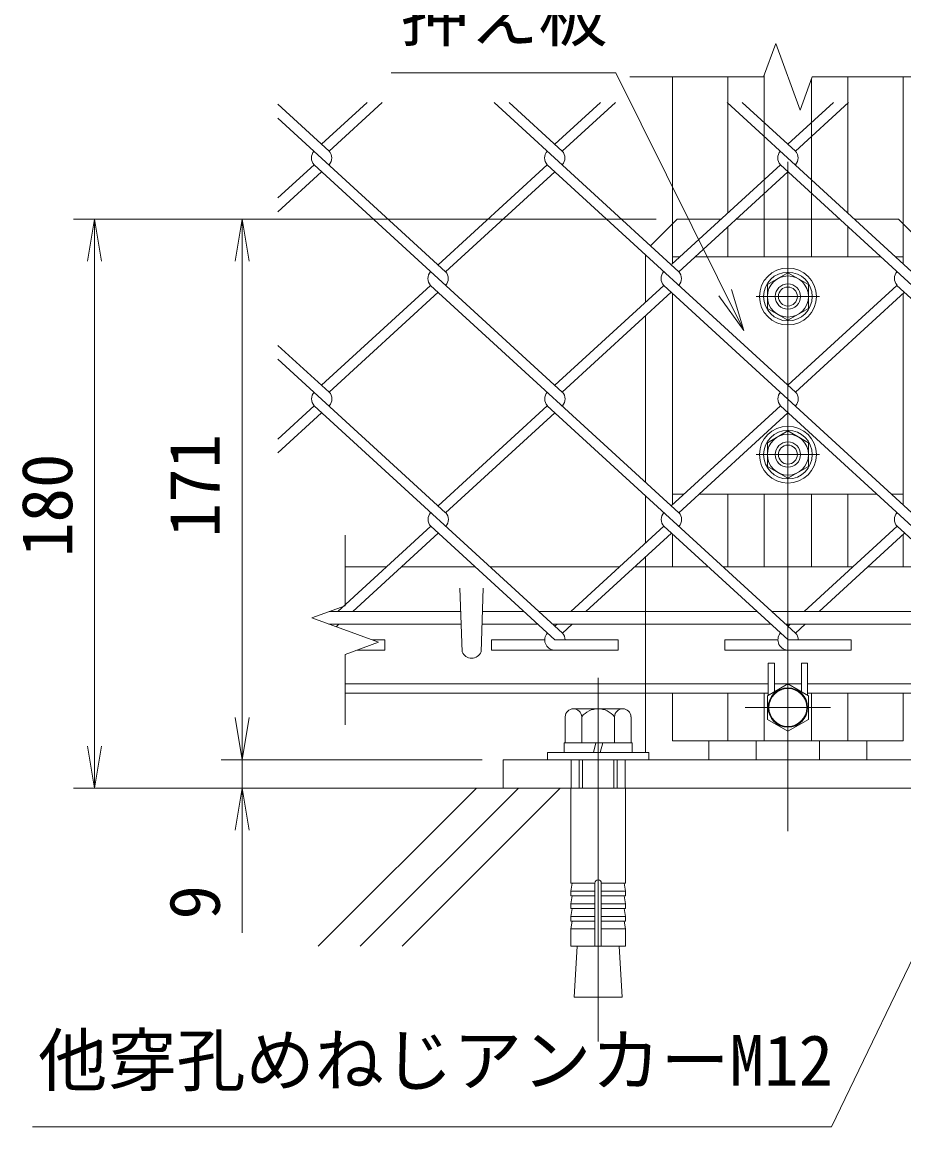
# Model space of a CAD drawing. Units: millimetres, scale not verified, with parts at other scales. Extents: x -4200 to 4200, y -2970 to 2970.
# Drawn here: x 992 to 1828, y 468 to 1517 of the extents above; entities that cross this region are included whole.
import ezdxf
from ezdxf.enums import TextEntityAlignment as Align

# ---------------------------------------------------------------- set-up
doc = ezdxf.new("R2010")
doc.units = ezdxf.units.MM
doc.header["$LTSCALE"] = 20
doc.linetypes.add('DASHED', pattern=[7.5, 6, -1.5])
doc.linetypes.add('USER1', pattern=[50.8, 31.75, -6.35, 6.35, -6.35])
for name, color, linetype, lineweight in [('0-0_D-STR1', 1, 'Continuous', 18), ('0-1_D-BMK', 2, 'USER1', 13), ('0-2_D-STR-DIM', 7, 'Continuous', 9), ('0-3_D-STR3', 3, 'Continuous', 13), ('0-4_D-STR-TXT', 7, 'Continuous', 9), ('0-5_0', 7, 'Continuous', 9), ('0-6_D-STR2', 7, 'Continuous', 9), ('0-9_D-BGD', 7, 'Continuous', 9), ('0-A_D-DCR-HCH', 7, 'Continuous', 9)]:
    doc.layers.add(name, color=color, linetype=linetype, lineweight=lineweight)
doc.styles.add('ＭＳ ゴシック', font='')
doc.styles.get('ＭＳ ゴシック').set_extended_font_data('MS Gothic')

# ---------------------------------------------------------------- blocks, each defined once
blk = doc.blocks.new('_Open')
at = {"layer": '0-5_0'}
blk.add_line((-20, 3.33), (0, 0), dxfattribs=at)
blk.add_lwpolyline([(-20, -3.33), (0, 0), (-20, 0)], dxfattribs=at)
blk = doc.blocks.new('MLeader3')
at = {"layer": '0-4_D-STR-TXT'}
blk.add_line((1849.02, 668.55), (1872.4, 701.69), dxfattribs=at)
for points in [[(1861.03, 662.76), (1872.4, 701.69), (1855.03, 665.66)], [(1855.03, 665.66), (1759.86, 468.34), (1009.15, 468.34), (1001.95, 468.34)]]:
    blk.add_lwpolyline(points, dxfattribs=at)

msp = doc.modelspace()

# ---------------------------------------------------------------- linework, layer by layer
at = {"layer": '0-0_D-STR1'}
for p, q in [((1608.84, 1464.65), (1608.84, 1287.34)), ((1661.34, 1464.65), (1661.34, 1335.44)), ((1695.84, 1293.74), (1695.84, 1466.26)), ((1740.84, 1293.74), (1740.84, 1463.04)), ((1775.34, 1464.65), (1775.34, 1335.44)), ((1827.84, 1464.65), (1827.84, 1287.34)), ((1661.34, 1322.42), (1661.34, 1293.74)), ((1775.34, 1322.42), (1775.34, 1293.74)), ((1608.84, 1259.29), (1608.84, 1058.62)), ((1827.84, 1259.29), (1827.84, 1058.62)), ((1661.34, 1068.74), (1661.34, 999.74)), ((1695.84, 999.74), (1695.84, 1068.74)), ((1740.84, 999.74), (1740.84, 1068.74)), ((1775.34, 1068.74), (1775.34, 999.74)), ((1608.84, 1030.9), (1608.84, 999.74)), ((1827.84, 1030.61), (1827.84, 999.74)), ((1298.34, 999.74), (1337.61, 999.74)), ((1351.79, 999.74), (1421.66, 999.74)), ((1435.87, 999.74), (1558.79, 999.74)), ((1572.97, 999.74), (1642.85, 999.74)), ((1656.7, 999.74), (1779.94, 999.74)), ((1864.03, 999.74), (1794.15, 999.74)), ((1409.34, 919.12), (1407.23, 979.5)), ((1427.34, 919.12), (1429.45, 979.5)), ((1298.34, 888.74), (1699.59, 888.74)), ((1705.59, 888.74), (1731.09, 888.74)), ((1705.59, 888.74), (1731.09, 888.74)), ((1737.09, 888.74), (2138.34, 888.74)), ((1298.34, 879.74), (1699.59, 879.74)), ((1608.84, 879.74), (1608.84, 834.74)), ((1661.34, 879.74), (1661.34, 834.74)), ((1695.84, 834.74), (1695.84, 879.74)), ((1737.09, 879.74), (2138.34, 879.74)), ((1740.84, 834.74), (1740.84, 879.74)), ((1775.34, 879.74), (1775.34, 834.74)), ((1827.84, 879.74), (1827.84, 834.74)), ((1608.84, 834.74), (1827.84, 834.74))]:
    msp.add_line(p, q, dxfattribs=at)
msp.add_arc((1418.34, 922.87), 9.75, 202.61986, 337.38014, dxfattribs=at)
at = {"layer": '0-1_D-BMK'}
for p, q in [((1718.34, 748.96), (1718.34, 1464.65)), ((1688.34, 1256.24), (1748.34, 1256.24)), ((1688.34, 1106.24), (1748.34, 1106.24)), ((1538.34, 894.46), (1538.34, 549.47)), ((1758.81, 866.24), (1677.87, 866.24))]:
    msp.add_line(p, q, dxfattribs=at)
at = {"layer": '0-2_D-STR-DIM'}
for p, q in [((1695.25, 1464.65), (1706.8, 1496.37)), ((1706.8, 1496.37), (1729.88, 1432.94)), ((1695.25, 1464.65), (1568.34, 1464.65)), ((1729.88, 1432.94), (1741.43, 1464.65)), ((1868.34, 1464.65), (1741.43, 1464.65)), ((1593.34, 1329.74), (1040.63, 1329.74)), ((1593.34, 1329.74), (1180.63, 1329.74)), ((1060.63, 1289.74), (1060.63, 829.74)), ((1200.63, 1289.74), (1200.63, 856.74)), ((1298.34, 962.82), (1298.34, 1029.74)), ((1298.34, 962.82), (1266.62, 951.28)), ((1266.62, 951.28), (1330.05, 928.19)), ((1330.05, 928.19), (1298.34, 916.65)), ((1298.34, 849.74), (1298.34, 916.65)), ((1200.63, 856.74), (1200.63, 896.74)), ((1428.34, 816.74), (1180.63, 816.74)), ((1428.34, 816.74), (1180.63, 816.74)), ((1200.63, 816.74), (1200.63, 789.74)), ((1428.34, 789.74), (1040.63, 789.74)), ((1428.34, 789.74), (1180.63, 789.74)), ((1200.63, 749.74), (1200.63, 652.36))]:
    msp.add_line(p, q, dxfattribs=at)
at = {"layer": '0-3_D-STR3'}
for p, q in [((1608.84, 1325.24), (1588.02, 1304.42)), ((1827.84, 1325.24), (1848.66, 1304.42)), ((1583.34, 1250.95), (1583.34, 1295.68)), ((1630.04, 1293.74), (1806.64, 1293.74)), ((1718.34, 1278.74), (1698.84, 1267.51)), ((1718.34, 1278.74), (1737.84, 1267.51)), ((1698.84, 1267.51), (1698.84, 1244.96)), ((1737.84, 1267.51), (1737.84, 1244.96)), ((1583.34, 1079.98), (1583.34, 1237.93)), ((1718.34, 1233.74), (1698.84, 1244.96)), ((1718.34, 1233.74), (1737.84, 1244.96)), ((1718.34, 1128.74), (1698.84, 1117.51)), ((1718.34, 1128.74), (1737.84, 1117.51)), ((1698.84, 1117.51), (1698.84, 1094.96)), ((1737.84, 1117.51), (1737.84, 1094.96)), ((1718.34, 1083.74), (1698.84, 1094.96)), ((1718.34, 1083.74), (1737.84, 1094.96)), ((1583.34, 1022.26), (1583.34, 1066.96)), ((1802.58, 1068.74), (1634.09, 1068.74)), ((1583.34, 999.74), (1583.34, 1009.24)), ((1283.36, 957.37), (1408.01, 957.37)), ((1428.67, 957.37), (1467.9, 957.37)), ((1482.11, 957.37), (1689.08, 957.37)), ((1702.93, 957.37), (1910.26, 957.37)), ((1282.86, 945.37), (1408.42, 945.37)), ((1428.26, 945.37), (1480.99, 945.37)), ((1495.2, 945.37), (1702.17, 945.37)), ((1716.03, 945.37), (1923.36, 945.37)), ((1699.59, 877.93), (1699.59, 908.24)), ((1699.59, 908.24), (1705.59, 908.24)), ((1705.59, 881.39), (1705.59, 908.24)), ((1731.09, 881.39), (1731.09, 908.24)), ((1731.09, 908.24), (1737.09, 908.24)), ((1737.09, 877.93), (1737.09, 908.24)), ((1583.34, 823.64), (1583.34, 879.74)), ((1643.34, 816.74), (1643.34, 834.74)), ((1688.34, 834.74), (1688.34, 816.74)), ((1748.34, 834.74), (1748.34, 816.74)), ((1793.34, 816.74), (1793.34, 834.74)), ((1564.29, 789.74), (1512.39, 789.74))]:
    msp.add_line(p, q, dxfattribs=at)
at = {"layer": '0-3_D-STR3', "linetype": 'DASHED'}
for p, q in [((1613.34, 1329.74), (1608.84, 1325.24)), ((1613.34, 1329.74), (1655.11, 1329.74)), ((1669.32, 1329.74), (1767.36, 1329.74)), ((1781.57, 1329.74), (1823.34, 1329.74)), ((1823.34, 1329.74), (1827.84, 1325.24)), ((1583.34, 999.74), (1583.34, 879.74)), ((1512.84, 789.74), (1512.84, 816.74)), ((1563.87, 789.74), (1563.87, 816.74))]:
    msp.add_line(p, q, dxfattribs=at)
at = {"layer": '0-3_D-STR3', "lineweight": 18}
for p, q in [((1514.96, 865.04), (1561.72, 865.04)), ((1556.34, 865.04), (1520.34, 865.04)), ((1507.16, 832.64), (1507.16, 857.54)), ((1522.75, 832.64), (1522.75, 857.54)), ((1553.93, 832.64), (1553.93, 857.54)), ((1569.52, 857.54), (1569.52, 832.64)), ((1506.09, 832.64), (1570.59, 832.64)), ((1506.09, 823.64), (1506.09, 832.64)), ((1569.52, 832.64), (1507.16, 832.64)), ((1533.84, 823.64), (1536.25, 832.64)), ((1542.84, 832.64), (1540.43, 823.64)), ((1570.59, 832.64), (1570.59, 823.64)), ((1490.34, 816.74), (1490.34, 823.64)), ((1490.34, 823.64), (1586.34, 823.64)), ((1570.59, 823.64), (1506.09, 823.64)), ((1586.34, 823.64), (1586.34, 816.74)), ((1586.34, 816.74), (1490.34, 816.74)), ((1520.33, 789.74), (1520.33, 816.74)), ((1523.57, 789.74), (1523.57, 816.74)), ((1553.09, 789.74), (1553.09, 816.74)), ((1556.33, 816.74), (1556.33, 789.74)), ((1512.39, 789.74), (1512.39, 699.63)), ((1564.29, 789.74), (1564.29, 699.63)), ((1535.34, 699.63), (1512.39, 699.63)), ((1512.39, 692.13), (1513.69, 699.52)), ((1512.39, 692.13), (1535.34, 692.13)), ((1512.39, 692.13), (1512.39, 687.63)), ((1535.34, 699.63), (1535.34, 639.74)), ((1541.34, 699.63), (1541.34, 639.74)), ((1541.34, 699.63), (1564.29, 699.63)), ((1564.29, 692.13), (1541.34, 692.13)), ((1564.29, 692.13), (1562.99, 699.52)), ((1564.29, 692.13), (1564.29, 687.63)), ((1512.39, 687.63), (1535.34, 687.63)), ((1512.39, 680.13), (1513.69, 687.52)), ((1564.29, 687.63), (1541.34, 687.63)), ((1564.29, 680.13), (1562.99, 687.52)), ((1512.39, 680.13), (1535.34, 680.13)), ((1512.39, 680.13), (1512.39, 675.63)), ((1512.39, 675.63), (1535.34, 675.63)), ((1512.39, 668.13), (1513.69, 675.52)), ((1564.29, 680.13), (1541.34, 680.13)), ((1564.29, 675.63), (1541.34, 675.63)), ((1564.29, 668.13), (1562.99, 675.52)), ((1564.29, 680.13), (1564.29, 675.63)), ((1512.39, 668.13), (1535.34, 668.13)), ((1512.39, 668.13), (1512.39, 663.63)), ((1512.39, 663.63), (1535.34, 663.63)), ((1512.39, 656.24), (1513.69, 663.63)), ((1564.29, 668.13), (1541.34, 668.13)), ((1564.29, 663.63), (1541.34, 663.63)), ((1564.29, 656.24), (1562.99, 663.63)), ((1564.29, 668.13), (1564.29, 663.63)), ((1512.39, 656.24), (1535.34, 656.24)), ((1512.39, 656.24), (1512.39, 639.74)), ((1564.29, 656.24), (1541.34, 656.24)), ((1564.29, 656.24), (1564.29, 639.74)), ((1564.29, 639.74), (1512.39, 639.74)), ((1518.35, 639.74), (1515.6, 591.44)), ((1558.33, 639.74), (1561.08, 591.44)), ((1515.6, 591.44), (1561.08, 591.44))]:
    msp.add_line(p, q, dxfattribs=at)
at = {"layer": '0-3_D-STR3'}
for points in [[(1608.84, 1287.34), (1608.84, 1293.74), (1615.83, 1293.74)], [(1820.85, 1293.74), (1827.84, 1293.74), (1827.84, 1287.34)], [(1619.89, 1068.74), (1608.84, 1068.74), (1608.84, 1259.29)], [(1827.84, 1259.29), (1827.84, 1068.74), (1816.79, 1068.74)]]:
    msp.add_lwpolyline(points, dxfattribs=at)
for points in [[(1737.84, 854.98), (1718.34, 843.72), (1698.84, 854.98), (1698.84, 877.5), (1718.34, 888.75), (1737.84, 877.5)], [(1448.34, 789.74), (1988.34, 789.74), (1988.34, 816.74), (1448.34, 816.74)]]:
    msp.add_lwpolyline(points, close=True, dxfattribs=at)
for centre, radius in [((1718.34, 1256.24), 27), ((1718.34, 1256.24), 23.1), ((1718.34, 1256.24), 19.5), ((1718.34, 1256.24), 12), ((1718.34, 1256.24), 9), ((1718.34, 1106.24), 27), ((1718.34, 1106.24), 23.1), ((1718.34, 1106.24), 19.5), ((1718.34, 1106.24), 12), ((1718.34, 1106.24), 9), ((1718.34, 866.24), 18.75), ((1718.34, 866.24), 18)]:
    msp.add_circle(centre, radius, dxfattribs=at)
at = {"layer": '0-3_D-STR3', "lineweight": 18}
for centre, radius, start, end in [((1514.96, 857.24), 7.8, 2.20423, 177.79577), ((1538.34, 845.09), 19.95, 38.61324, 141.38676), ((1561.72, 857.24), 7.8, 2.20423, 177.79577), ((1538.34, 699.63), 3, 0, 180)]:
    msp.add_arc(centre, radius, start, end, dxfattribs=at)
at = {"layer": '0-4_D-STR-TXT'}
msp.add_lwpolyline([(1341.97, 1468.36), (1555.16, 1468.36), (1675.66, 1225.76)], dxfattribs=at)
at = {"layer": '0-6_D-STR2'}
for p, q in [((1283.08, 1394.18), (1234.59, 1438.62)), ((1319.29, 1440.38), (1275.97, 1400.69)), ((1333.5, 1440.38), (1283.08, 1394.18)), ((1614.85, 1279.82), (1439.63, 1440.38)), ((1504.26, 1394.18), (1453.84, 1440.38)), ((1540.47, 1440.38), (1497.16, 1400.69)), ((1554.68, 1440.38), (1504.26, 1394.18)), ((1836.04, 1279.82), (1660.82, 1440.38)), ((1725.44, 1394.18), (1675.03, 1440.38)), ((1761.65, 1440.38), (1718.34, 1400.69)), ((1775.86, 1440.38), (1725.44, 1394.18)), ((1393.67, 1279.82), (1234.59, 1425.59)), ((1268.87, 1381.16), (1234.59, 1349.75)), ((1275.97, 1374.65), (1234.59, 1336.73)), ((1504.26, 1165.47), (1268.87, 1381.16)), ((1490.05, 1381.16), (1386.56, 1286.34)), ((1497.16, 1374.65), (1393.67, 1279.82)), ((1725.44, 1165.47), (1490.05, 1381.16)), ((1711.23, 1381.16), (1608.37, 1286.9)), ((1718.34, 1374.65), (1614.85, 1279.82)), ((1946.61, 1165.48), (1711.23, 1381.16)), ((1379.46, 1266.8), (1275.97, 1171.98)), ((1386.56, 1260.29), (1283.08, 1165.47)), ((1614.84, 1051.12), (1379.46, 1266.8)), ((1600.64, 1266.8), (1497.16, 1171.98)), ((1607.75, 1260.29), (1504.26, 1165.47)), ((1836.02, 1051.12), (1600.64, 1266.8)), ((1821.83, 1266.8), (1718.34, 1171.98)), ((1828.93, 1260.29), (1725.44, 1165.47)), ((2057.2, 1051.12), (1821.83, 1266.8)), ((1283.08, 1165.47), (1234.59, 1209.9)), ((1393.67, 1051.11), (1234.59, 1196.88)), ((1268.87, 1152.44), (1234.59, 1121.03)), ((1275.97, 1145.93), (1234.59, 1108.01)), ((1504.42, 936.93), (1269.05, 1152.61)), ((1490.05, 1152.44), (1386.56, 1057.62)), ((1497.16, 1145.93), (1393.67, 1051.11)), ((1725.43, 936.76), (1490.05, 1152.44)), ((1711.23, 1152.44), (1607.75, 1057.62)), ((1718.34, 1145.93), (1614.85, 1051.11)), ((1946.61, 936.76), (1711.23, 1152.44)), ((1379.62, 1038.26), (1291.34, 957.37)), ((1497.32, 930.41), (1379.62, 1038.26)), ((1600.8, 1038.26), (1512.53, 957.37)), ((1718.5, 930.41), (1600.8, 1038.26)), ((1821.99, 1038.26), (1733.71, 957.37)), ((1939.85, 930.26), (1821.99, 1038.26)), ((1386.72, 1031.75), (1305.55, 957.37)), ((1607.91, 1031.75), (1526.74, 957.37)), ((1829.09, 1031.75), (1747.92, 957.37)), ((1292.46, 945.37), (1289.73, 942.87)), ((1499.43, 945.37), (1497.32, 943.44)), ((1513.64, 945.37), (1504.42, 936.93)), ((1720.61, 945.37), (1718.32, 943.27)), ((1734.82, 945.37), (1725.43, 936.76)), ((1323.95, 930.41), (1336.13, 930.41)), ((1336.13, 930.41), (1336.13, 920.81)), ((1437.32, 930.41), (1437.32, 920.81)), ((1437.32, 930.41), (1487.68, 930.41)), ((1497.32, 930.41), (1557.32, 930.41)), ((1557.32, 930.41), (1557.32, 920.81)), ((1658.5, 930.41), (1658.5, 920.81)), ((1658.5, 930.41), (1708.86, 930.41)), ((1718.5, 930.41), (1778.5, 930.41)), ((1778.5, 930.41), (1778.5, 920.81)), ((1309.78, 920.81), (1336.13, 920.81)), ((1437.32, 920.81), (1557.32, 920.81)), ((1658.5, 920.81), (1778.5, 920.81))]:
    msp.add_line(p, q, dxfattribs=at)
for centre, start, end in [((1275.96, 1387.69), 137.5, 222.5), ((1275.96, 1387.69), 317.5, 42.5), ((1497.14, 1387.69), 137.5, 222.5), ((1497.14, 1387.69), 317.5, 42.5), ((1718.32, 1387.69), 137.5, 222.5), ((1718.32, 1387.69), 317.5, 42.5), ((1386.56, 1273.31), 137.5, 222.5), ((1386.56, 1273.31), 317.5, 42.5), ((1607.75, 1273.31), 137.5, 222.5), ((1607.75, 1273.31), 317.5, 42.5), ((1829.09, 1273.49), 137.5, 222.5), ((1276.13, 1159.13), 137.5, 222.5), ((1276.13, 1159.13), 317.5, 42.5), ((1497.32, 1159.13), 137.5, 222.5), ((1497.32, 1159.13), 317.5, 42.5), ((1718.5, 1159.13), 137.5, 222.5), ((1718.5, 1159.13), 317.5, 42.5), ((1386.72, 1044.77), 137.5, 222.5), ((1386.72, 1044.77), 317.5, 42.5), ((1607.91, 1044.77), 137.5, 222.5), ((1607.91, 1044.77), 317.5, 42.5), ((1829.09, 1044.77), 137.5, 222.5), ((1497.32, 930.41), 137.5, 265), ((1497.32, 930.41), 0, 42.5), ((1718.5, 930.41), 137.5, 275), ((1718.5, 930.41), 0, 42.5)]:
    msp.add_arc(centre, 9.64, start, end, dxfattribs=at)
at = {"layer": '0-9_D-BGD'}
msp.add_line((2149.25, 789.74), (1287.43, 789.74), dxfattribs=at)
at = {"layer": '0-A_D-DCR-HCH'}
for p, q in [((1272.88, 639.74), (1422.88, 789.74)), ((1312.66, 639.74), (1462.66, 789.74)), ((1352.43, 639.74), (1502.43, 789.74))]:
    msp.add_line(p, q, dxfattribs=at)

# ---------------------------------------------------------------- block references
at = {"layer": '0-2_D-STR-DIM', "xscale": 2, "yscale": 2}
for p, rotation in [((1060.63, 1329.74), 90), ((1200.63, 1329.74), 90), ((1200.63, 816.74), 270), ((1200.63, 816.74), 270), ((1060.63, 789.74), 270), ((1200.63, 789.74), 90)]:
    msp.add_blockref('_Open', p, dxfattribs=dict(at, rotation=rotation))
at = {"layer": '0-4_D-STR-TXT', "xscale": 2, "yscale": 2, "rotation": 296.41316}
msp.add_blockref('_Open', (1676.55, 1223.97), dxfattribs=at)
at = {"layer": '0-4_D-STR-TXT'}
msp.add_blockref('MLeader3', (0, 0), dxfattribs=at)

# ---------------------------------------------------------------- texts
at = {"layer": '0-2_D-STR-DIM', "style": 'ＭＳ ゴシック'}
for s, p in [('171', (1193.88, 1027.67)), ('180', (1053.88, 1009.09)), ('9', (1193.88, 665.08))]:
    msp.add_text(s, height=48.09, rotation=90, dxfattribs=at).set_placement(p, align=Align.BOTTOM_LEFT)
at = {"layer": '0-4_D-STR-TXT', "style": 'ＭＳ ゴシック'}
for s, p in [('押え板', (1350.6, 1484.37)), ('他穿孔めねじアンカーM12', (1007.12, 493.12))]:
    msp.add_text(s, height=48.09, dxfattribs=at).set_placement(p, align=Align.BOTTOM_LEFT)

doc.saveas('drawing.dxf')
